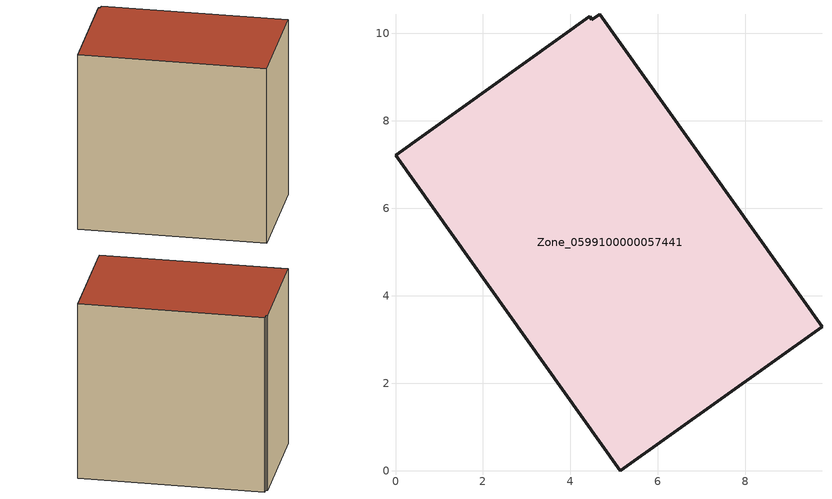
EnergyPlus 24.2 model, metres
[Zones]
Zone_0599100000057441
 floor ground (C_G): 4.67,10.44 9.75,3.3 5.14,0 0,7.22 4.44,10.39 4.49,10.32 z0
 wall outside (C_F): 5.14,0 9.75,3.3 4.67,10.44 4.49,10.32 4.44,10.39 0,7.22 5.14,0 z0:8.78
 roof outside (C_R): 9.75,3.3 4.67,10.44 4.49,10.32 4.44,10.39 0,7.22 5.14,0 z8.78
[BUILDING]
Pand.0599100000057441: North Axis=0; Terrain=City; Loads Convergence Tolerance Value=0.04; Temperature Convergence Tolerance Value=0.4; Solar Distribution=FullExterior; Maximum Number of Warmup Days=25; Minimum Number of Warmup Days=1
[Site:Location]
Rotterdam.The.Hague.AP_ZH_NLD Design_Conditions: Latitude=51.96; Longitude=4.45; Time Zone=1; Elevation=-4.5
[SITE:GROUNDTEMPERATURE:BUILDINGSURFACE]
18, 18, 18, 18, 18, 18, 18, 18, 18, 18, 18, 18
[MATERIAL] Thermal Absorptance=0.9; Solar Absorptance=0.7; Visible Absorptance=0.7
Name | Roughness | Thickness | Conductivity | Density | Specific Heat
G.TC.1975-1991 | MediumSmooth | 0.15 | 0.288461 | 540 | 1210
F.TC.1975-1991 | Rough | 0.3 | 0.230769 | 1920 | 840
R.TC.1975-1991 | MediumRough | 0.2 | 0.153846 | 1500 | 1000
[CONSTRUCTION]
C_G: G.TC.1975-1991
C_F: F.TC.1975-1991
C_R: R.TC.1975-1991
[ZONE]
Zone_0599100000057441: Type=1; Multiplier=1; Ceiling Height=Autocalculate; Volume=Autocalculate; Floor Area=autocalculate; Part of Total Floor Area=Yes
[ZONEINFILTRATION:DESIGNFLOWRATE]
Infil_Zone_0599100000057441: Zone or ZoneList or Space or SpaceList=Zone_0599100000057441; Schedule=AlwaysOn; Design Flow Rate Calculation Method=Flow/Area; Flow Rate per Floor Area=0.003; Constant Term Coefficient=1; Temperature Term Coefficient=0; Velocity Term Coefficient=0; Velocity Squared Term Coefficient=0
[HVACTEMPLATE:ZONE:IDEALLOADSAIRSYSTEM]
Zone_0599100000057441: Maximum Heating Supply Air Temperature=50; Minimum Cooling Supply Air Temperature=13; Maximum Heating Supply Air Humidity Ratio=0.0156; Minimum Cooling Supply Air Humidity Ratio=0.0077; Heating Limit=NoLimit; Cooling Limit=NoLimit; Dehumidification Control Type=ConstantSensibleHeatRatio; Cooling Sensible Heat Ratio=0.7; Dehumidification Setpoint=60; Humidification Control Type=None; Humidification Setpoint=30; Outdoor Air Method=None; Outdoor Air Flow Rate per Person=0.00944; Outdoor Air Flow Rate per Zone Floor Area=0; Outdoor Air Flow Rate per Zone=0; Demand Controlled Ventilation Type=None; Outdoor Air Economizer Type=NoEconomizer; Heat Recovery Type=None; Sensible Heat Recovery Effectiveness=0.7; Latent Heat Recovery Effectiveness=0.65
[ZONECONTROL:THERMOSTAT]
ThermostatControl_Zone_0599100000057441: Zone or ZoneList=Zone_0599100000057441; Control Type Schedule=DualSetpointControlType; Control 1=Thermostat_Zone_0599100000057441; Temperature Difference Between Cutout And Setpoint=0
[THERMOSTATSETPOINT:DUALSETPOINT]
Thermostat_Zone_0599100000057441: Heating Setpoint Temperature Schedule=HeatingSetpoint_Zone_0599100000057441; Cooling Setpoint Temperature Schedule=CoolingSetpoint_Zone_0599100000057441
[SCHEDULE:COMPACT]
HeatingSetpoint_Zone_0599100000057441: Through: 12/31, For: AllDays, Until: 24:00, 21
CoolingSetpoint_Zone_0599100000057441: Through: 12/31, For: AllDays, Until: 24:00, 24
DualSetpointControlType: Through: 12/31, For: AllDays, Until: 24:00, 4
AlwaysOn: Through: 12/31, For: AllDays, Until: 24:00, 1
